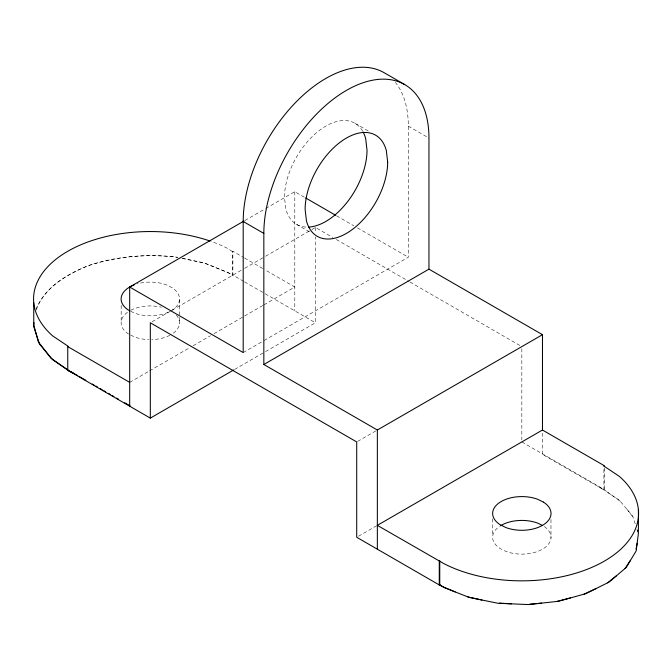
<?xml version="1.0" encoding="UTF-8"?>
<svg xmlns="http://www.w3.org/2000/svg" width="672" height="672" viewBox="0 0 672 672"><rect width="100%" height="100%" fill="white"/><g stroke="black" fill="none" stroke-linecap="round" stroke-linejoin="round"><path stroke-width="0.5" stroke-dasharray="3.36 2.52" d="M36.254 310.002C44.209 286.81 67.83 274 89.351 265.289C117.81 256.015 147.966 253.764 177.618 257.242M36.002 309.053C45.251 287.725 65.621 275.024 86.293 266.406C114.45 256.553 144.48 253.865 174.082 256.78L177.862 257.544M244.894 220.508L264.86 208.984M265.768 208.463L294.798 191.696L304.786 197.467M181.961 258.367L202.86 262.584L228.06 272.488L232.394 275.394L232.394 251.555L232.873 251.278L243.642 257.494M152.132 321.728L171.184 310.733M172.091 310.204L243.76 268.825M244.667 268.304L264.634 256.78M265.541 256.259L310.901 230.068M311.808 229.538L315.437 227.447L332.707 237.418M129.679 382.36L148.73 371.356M149.638 370.835L189.554 347.785M193.183 345.694L210.42 335.74M214.049 333.648L263.046 305.365M263.953 304.836L294.798 287.028L265.18 269.934M243.197 352.565L263.155 341.04M264.062 340.519L408.316 257.233L408.316 126.16A116.76 67.41 -60 0 0 395.396 82.412M234.688 369.398L264.634 352.111M265.541 351.59L315.437 322.778L315.437 236.872M357.622 441.412L375.766 430.937M358.529 536.222L376.673 525.748M604.388 467.846L604.388 489.602L603.91 489.88L541.993 454.138L542.472 453.86L542.472 432.096M182.448 258.308L206.069 263.55L230.723 273.899L232.621 275.26M598.912 486.998L604.388 489.602M130.721 311.254L134.434 313.085A29.19 16.85 0 0 0 169.865 311.464M130.721 335.084L134.434 336.916A29.19 16.85 0 0 0 148.806 339.604M408.316 126.16L428.954 138.071M355.118 123.362L369.474 131.653M336.571 215.813L353.825 225.775M357.454 227.875L408.316 257.233M336.344 239.518L409.088 281.518M409.996 282.038L521.833 346.609M296.394 224.28L309.851 232.05M244.541 258.014L264.281 269.413M243.642 281.333L232.873 275.117L232.873 251.278M244.541 281.845L264.281 293.244M265.18 293.765L315.437 322.778M521.833 441.941L602.238 488.393L620.264 501.253M232.394 251.555L228.06 248.648A116.76 67.41 0 0 0 211.058 241.374M626.875 509.166L633.049 517.188M635.258 523.9L632.713 516.155L619.466 500.304L603.91 489.88L603.91 466.049M637.148 529.628L638.089 532.493M636.947 529.679L637.476 531.602M550.981 519.49L550.981 538.138M521.833 348.701L521.833 439.849M492.685 518.784L492.685 536.399M315.437 227.447L315.437 232.688M294.798 191.696L294.798 310.859M179.466 299.813L179.466 316.394M179.466 317.428L179.466 323.652M121.17 305.332L121.17 321.905M544.337 526.537A29.19 16.85 0 0 1 543.623 548.478A29.19 16.85 0 0 1 505.949 551.41L500.153 548.554A29.19 16.85 0 0 1 499.624 526.336M176.316 315.118A29.19 16.85 0 0 1 170.78 334.79M169.865 335.294A29.19 16.85 0 0 1 151.67 339.612M128.638 334.06A29.19 16.85 0 0 1 128.108 311.842M130.771 310.262A29.19 16.85 0 0 1 161.364 307.18M170.78 310.96A29.19 16.85 0 0 0 171.998 287.658L166.202 284.802A29.19 16.85 0 0 0 137.046 283.937M362.636 131.124A58.38 33.701 -60 0 0 316.352 132.838A58.38 33.701 -60 0 0 284.474 197.375L285.818 208.942A58.38 33.701 -60 0 0 307.751 227.111"/><path stroke-width="1.01" d="M210.05 241.03A116.76 67.41 0 0 0 65.99 252.328A116.76 67.41 0 0 0 52.676 335.908L68.242 346.332L67.754 346.609L67.754 370.44L68.242 370.163L52.676 359.738L39.438 343.896L33.751 326.6L33.953 322.585M636.073 549.074L637.14 543.253M625.069 568.478L630.529 560.28M607.564 582.842L616.51 575.736M233.78 369.919L150.318 418.11L129.679 406.19L129.679 287.028L243.986 221.029M428.954 269.153L428.954 138.071A116.76 67.41 -60 0 0 346.391 90.409A116.76 67.41 -60 0 0 263.836 233.402L263.836 364.484L428.954 269.153L542.472 334.69L542.472 430.021L377.353 525.353L444.091 563.732A116.76 67.41 0 0 0 598.055 564.497A116.76 67.41 0 0 0 619.466 476.473L603.91 466.049L604.388 465.772L542.472 430.021M263.836 364.484L377.353 430.021L542.472 334.69M150.318 418.11L150.318 322.778L356.714 441.941L356.714 537.272L439.27 584.934L439.757 584.657L439.757 560.826M584.212 594.098L596.039 588.571M556.609 601.482L570.511 597.912M529.645 604.22L541.666 603.12M499.372 603.103L511.468 603.842M467.779 596.87L481.984 600.029M73.24 373.052L67.754 370.44M455.204 591.931L441.428 586.144L439.522 584.791M129.788 310.8L128.638 310.229A29.19 16.85 0 0 1 134.224 284.886M542.363 525.42L537.718 523.135A29.19 16.85 0 0 0 500.472 525.781M404.771 84.622L384.132 72.71A116.76 67.41 -60 0 0 294.16 103.984A116.76 67.41 -60 0 0 243.197 221.483L243.197 352.565L129.679 287.028M305.693 197.988L335.664 215.292M243.197 221.483L263.836 233.402M67.754 346.609L129.679 382.36M69.073 370.65L77.759 375.656M79.565 376.706L85.89 380.352M92.215 384.006L94.021 385.048M95.827 386.089L97.633 387.139M100.346 388.702L102.152 389.743M103.958 390.785L105.764 391.826M108.478 393.397L110.284 394.439M112.09 395.48L113.896 396.522M116.609 398.093L118.415 399.134M124.74 402.788L130.158 405.913L129.679 406.19L68.645 370.751M439.757 584.657L444.091 587.563L469.291 597.467L498.061 603.271L528.461 604.573L558.407 601.289L585.858 593.645L608.941 582.154L626.094 567.605L636.14 550.99L638.4 533.442L638.4 509.611M68.006 370.297L50.744 357.974L38.354 341.897L34.146 326.516M439.27 561.103L439.27 584.934M377.353 430.021L377.353 549.184M33.751 302.77L33.751 326.6M363.115 131.981A58.38 33.701 -60 0 1 365.694 138.701L367.03 150.276A58.38 33.701 -60 0 1 308.734 227.077M543.514 502.152L537.718 499.296A29.19 16.85 0 0 0 499.624 502.505A29.19 16.85 0 0 0 500.153 524.723L505.949 527.579A29.19 16.85 0 0 0 544.043 524.37A29.19 16.85 0 0 0 543.514 502.152M387.677 162.187L386.333 150.62A58.38 33.701 -60 0 0 341.25 141.414A58.38 33.701 -60 0 0 305.113 209.286L306.457 220.861A58.38 33.701 -60 0 0 351.54 230.059A58.38 33.701 -60 0 0 387.677 162.187"/></g></svg>
